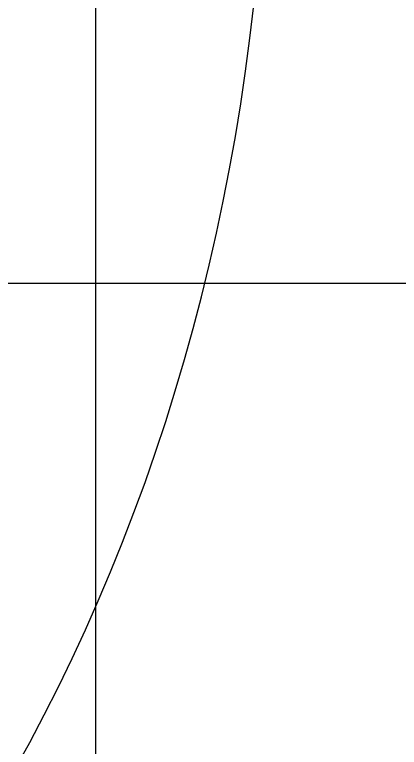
# Model space of a CAD drawing. Header units: millimetres. Extents: x 615730 to 2792744, y 139412 to 597571.
# Drawn here: x 870524 to 870887, y 234047 to 234739 of the extents above; entities that cross this region are included whole.
import ezdxf

# ---------------------------------------------------------------- set-up
doc = ezdxf.new("R2010")
doc.units = ezdxf.units.MM
doc.header["$MEASUREMENT"] = 0
doc.layers.add('HACH', color=250, linetype='Continuous')
doc.layers.add('NOITHAT', color=144, linetype='Continuous')

# ---------------------------------------------------------------- blocks, each defined once
blk = doc.blocks.new('A$C21B80CA2')
at = {"layer": 'NOITHAT'}
blk.add_ellipse((336.29, 1357), major_axis=(0, 401.18), ratio=0.768573, start_param=3.739173, end_param=8.827198, dxfattribs=at)

msp = doc.modelspace()

# ---------------------------------------------------------------- hatches: boundary and pattern name
at = {"layer": 'HACH'}
h = msp.add_hatch(dxfattribs=at)
h.set_pattern_fill('NET', color=256, scale=4800, style=0)
h.set_pattern_definition([(0, (0, -1315.2), (1e-13, 600), []), (90, (0, -1315.2), (-600, 2e-13), [])])
h.paths.add_polyline_path([(867716.8, 229879.43), (872196.87, 229879.43), (872196.87, 233139.36, 0.02096), (872098.27, 233134.82, -1.91883), (872091.81, 233163.69, -0.108755), (872175.59, 233178, 0.002445), (872196.87, 233177.77), (872196.87, 237079.34), (867716.8, 237079.34)])
h.paths.add_polyline_path([(875316.86, 229879.43), (875716.8, 229879.43), (875716.8, 237079.34), (875316.86, 237079.34)])
h.paths.add_polyline_path([(880116.8, 237079.39), (879636.86, 237079.38), (879636.86, 229879.43), (880116.8, 229879.43)])
h.paths.add_polyline_path([(876116.8, 229879.43), (876516.86, 229879.43), (876516.86, 233139.36, 0.02096), (876418.26, 233134.82, -1.91883), (876411.8, 233163.69, -0.108755), (876495.58, 233178, 0.002445), (876516.86, 233177.77), (876516.86, 237079.34), (876116.8, 237079.34)])

# ---------------------------------------------------------------- block references
at = {"layer": 'NOITHAT', "xscale": 4, "yscale": 4, "zscale": 4}
msp.add_blockref('A$C21B80CA2', (868183.17, 229545.43), dxfattribs=at)

doc.saveas('drawing.dxf')
